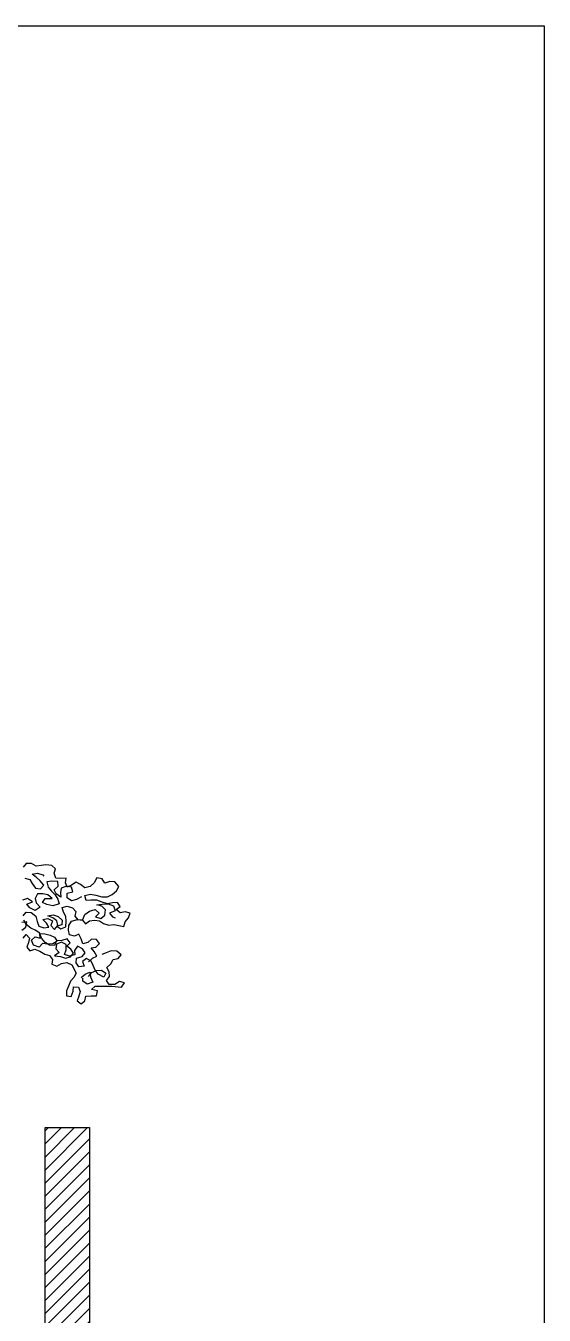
# Model space of a CAD drawing. Header units: inches. Extents: x 295786 to 300745, y 68261 to 70432.
# Drawn here: x 296691.7 to 296762, y 70257.5 to 70432.3 of the extents above; entities that cross this region are included whole.
import ezdxf

# ---------------------------------------------------------------- set-up
doc = ezdxf.new("R2010")
doc.units = ezdxf.units.IN
doc.header["$MEASUREMENT"] = 0
for name, color, linetype in [('Kerb Hatch', 9, 'Continuous'), ('new line', 2, 'Continuous'), ('Tree', 102, 'Continuous')]:
    doc.layers.add(name, color=color, linetype=linetype)

# ---------------------------------------------------------------- blocks, each defined once
blk = doc.blocks.new('T2')
at = {"layer": 'Tree'}
for p, q in [((-57.04, 219.86), (-56.61, 221.05)), ((-56.93, 222.14), (-56.06, 222.94)), ((-56.61, 221.05), (-56.93, 222.14)), ((-56.06, 222.94), (-54.66, 223.04)), ((-54.66, 223.04), (-53.46, 222.94)), ((-53.9, 220.65), (-54.12, 220.35)), ((-52.6, 221.05), (-53.9, 220.65)), ((-53.46, 222.94), (-52.27, 222.74)), ((-51.3, 220.85), (-52.6, 221.05)), ((-52.28, 220.15), (-51.3, 220.85)), ((-52.27, 222.74), (-51.19, 223.43)), ((-51.19, 223.43), (-49.89, 223.43)), ((-49.89, 223.43), (-49.13, 222.53)), ((-72.21, 217.89), (-71.23, 218.98)), ((-71.67, 216.8), (-72.21, 217.89)), ((-71.23, 218.98), (-70.04, 219.08)), ((-70.04, 219.08), (-68.85, 218.68)), ((-68.85, 218.68), (-68.2, 219.67)), ((-68.2, 219.67), (-66.9, 219.97)), ((-66.9, 219.97), (-66.25, 218.78)), ((-66.25, 218.78), (-65.27, 217.88)), ((-65.27, 217.88), (-63.98, 217.58)), ((-63.98, 217.58), (-63, 218.38)), ((-63, 218.38), (-61.92, 218.87)), ((-61.92, 218.87), (-60.83, 218.18)), ((-61.16, 216.59), (-60.83, 217.68)), ((-60.83, 218.18), (-59.75, 217.68)), ((-60.83, 217.68), (-59.64, 217.98)), ((-59.75, 217.68), (-59.32, 218.77)), ((-59.64, 217.98), (-58.34, 217.48)), ((-59.32, 218.77), (-59.53, 219.86)), ((-59.53, 219.86), (-58.23, 219.76)), ((-58.34, 217.48), (-58.13, 216.39)), ((-58.23, 219.76), (-57.04, 219.86)), ((-57.59, 217.98), (-57.48, 219.07)), ((-56.61, 217.08), (-57.59, 217.98)), ((-57.48, 219.07), (-56.07, 219.17)), ((-56.07, 219.17), (-54.88, 218.97)), ((-55.2, 217.68), (-55.96, 216.78)), ((-54.88, 218.97), (-55.2, 217.68)), ((-54.12, 218.17), (-53.25, 219.26)), ((-53.36, 217.28), (-54.12, 218.17)), ((-52.17, 217.47), (-53.36, 217.28)), ((-53.25, 219.26), (-52.28, 220.15)), ((-51.3, 218.57), (-52.17, 217.47)), ((-50.76, 219.56), (-51.3, 218.57)), ((-49.57, 219.85), (-50.76, 219.56)), ((-70.58, 215.9), (-71.67, 216.8)), ((-69.5, 215.4), (-70.58, 215.9)), ((-68.09, 215.4), (-69.5, 215.4)), ((-68.2, 214.11), (-66.9, 214.61)), ((-66.68, 215.8), (-68.09, 215.4)), ((-66.9, 214.61), (-65.49, 214.61)), ((-65.38, 216), (-66.68, 215.8)), ((-65.49, 214.61), (-64.3, 214.51)), ((-63.98, 215.7), (-65.38, 216)), ((-64.3, 214.51), (-63.98, 215.7)), ((-63.22, 215.4), (-62.03, 214.7)), ((-62.03, 214.7), (-60.84, 214.4)), ((-59.75, 216.29), (-61.16, 216.59)), ((-60.84, 214.4), (-59.75, 215.1)), ((-59.75, 215.1), (-59.75, 216.29)), ((-58.13, 216.39), (-58.24, 215.3)), ((-58.24, 215.3), (-57.15, 216.09)), ((-57.48, 214.8), (-57.81, 213.71)), ((-56.83, 215.89), (-57.48, 214.8)), ((-57.15, 216.09), (-56.61, 217.08)), ((-55.96, 216.78), (-56.83, 215.89)), ((-56.18, 215), (-55.1, 215.89)), ((-54.45, 214.99), (-56.18, 215)), ((-55.1, 215.89), (-53.9, 216.09)), ((-53.8, 214), (-54.45, 214.99)), ((-53.9, 216.09), (-52.61, 216.08)), ((-52.61, 216.08), (-52.06, 214.99)), ((-52.06, 214.99), (-52.28, 213.9)), ((-51.42, 214.2), (-50.22, 214.99)), ((-50.01, 213.6), (-51.42, 214.2)), ((-50.22, 214.99), (-49.03, 214.59)), ((-74.92, 211.44), (-73.73, 211.73)), ((-74.49, 210.34), (-74.92, 211.44)), ((-73.73, 211.73), (-72.54, 211.53)), ((-72.54, 213.02), (-71.89, 214.02)), ((-71.56, 212.33), (-72.54, 213.02)), ((-72.54, 211.53), (-71.56, 212.33)), ((-71.89, 214.02), (-70.69, 213.92)), ((-70.91, 213.22), (-71.35, 212.03)), ((-71.35, 212.03), (-69.94, 211.43)), ((-69.61, 213.72), (-70.91, 213.22)), ((-69.94, 211.43), (-70.7, 210.54)), ((-70.69, 213.92), (-69.5, 213.72)), ((-68.2, 213.62), (-69.61, 213.72)), ((-69.5, 213.72), (-68.2, 214.11)), ((-68.96, 212.23), (-68.1, 213.12)), ((-68.86, 210.94), (-68.96, 212.23)), ((-66.9, 213.42), (-68.2, 213.62)), ((-68.1, 213.12), (-66.9, 213.42)), ((-66.47, 212.32), (-67.45, 211.43)), ((-67.45, 211.43), (-66.58, 210.54)), ((-65.17, 211.93), (-66.47, 212.32)), ((-63.98, 211.13), (-65.17, 211.93)), ((-63.55, 209.94), (-63.98, 211.13)), ((-61.06, 212.72), (-61.82, 211.82)), ((-61.82, 211.82), (-61.6, 210.73)), ((-59.76, 213.11), (-61.06, 212.72)), ((-58.56, 212.81), (-59.76, 213.11)), ((-59.43, 210.63), (-58.89, 211.72)), ((-58.89, 211.72), (-58.56, 212.81)), ((-57.81, 213.71), (-56.29, 213.21)), ((-56.29, 213.21), (-54.88, 213.51)), ((-54.88, 213.51), (-53.8, 214)), ((-52.28, 213.9), (-53.26, 212.91)), ((-53.26, 212.91), (-52.07, 212.11)), ((-51.09, 211.62), (-52.18, 210.72)), ((-52.07, 212.11), (-50.77, 212.71)), ((-49.9, 211.71), (-51.09, 211.62)), ((-50.77, 212.71), (-50.01, 213.6)), ((-49.14, 210.82), (-49.9, 211.71)), ((-73.73, 209.35), (-74.49, 210.34)), ((-73.41, 208.26), (-73.73, 209.35)), ((-72.22, 208.46), (-73.41, 208.26)), ((-71.02, 208.75), (-72.22, 208.46)), ((-70.7, 210.54), (-71.35, 210.34)), ((-69.83, 208.55), (-71.02, 208.75)), ((-68.53, 208.95), (-69.83, 208.55)), ((-67.88, 210.14), (-68.86, 210.94)), ((-67.56, 209.64), (-68.53, 208.95)), ((-66.58, 210.54), (-67.88, 210.14)), ((-66.37, 209.74), (-67.56, 209.64)), ((-65.17, 209.64), (-66.37, 209.74)), ((-64.2, 208.85), (-65.17, 209.64)), ((-63.44, 209.74), (-64.2, 208.85)), ((-62.36, 209.84), (-63.55, 209.94)), ((-62.25, 209.94), (-63.44, 209.74)), ((-61.6, 210.73), (-62.36, 209.84)), ((-60.84, 209.54), (-62.25, 209.94)), ((-60.19, 208.45), (-60.84, 209.54)), ((-60.09, 207.35), (-60.19, 208.45)), ((-59.54, 209.54), (-59.43, 210.63)), ((-59.44, 208.15), (-59.54, 209.54)), ((-58.25, 207.65), (-59.44, 208.15)), ((-57.59, 210.63), (-58.57, 209.74)), ((-58.57, 209.74), (-58.46, 208.64)), ((-58.46, 208.64), (-57.27, 208.34)), ((-57.27, 208.34), (-58.25, 207.65)), ((-56.4, 211.02), (-57.59, 210.63)), ((-57.49, 208.44), (-57.27, 209.64)), ((-56.73, 207.55), (-57.49, 208.44)), ((-57.27, 209.64), (-56.29, 210.33)), ((-55.86, 208.44), (-56.73, 207.55)), ((-55.1, 210.83), (-56.4, 211.02)), ((-56.29, 210.33), (-55.1, 210.83)), ((-55.1, 210.13), (-56.19, 209.63)), ((-56.19, 209.63), (-55.86, 208.44)), ((-55.32, 208.05), (-54.78, 209.04)), ((-54.13, 207.95), (-55.32, 208.05)), ((-53.91, 209.93), (-55.1, 210.13)), ((-54.78, 209.04), (-53.91, 209.93)), ((-52.94, 208.34), (-54.13, 207.95)), ((-52.5, 209.43), (-52.94, 208.34)), ((-52.18, 210.72), (-52.5, 209.43)), ((-50.99, 207.84), (-49.9, 208.74)), ((-49.8, 208.04), (-50.01, 209.33)), ((-50.01, 209.33), (-48.82, 209.23)), ((-49.9, 208.74), (-49.36, 209.73)), ((-48.82, 207.35), (-49.8, 208.04)), ((-67.56, 204.18), (-66.8, 205.08)), ((-66.8, 205.08), (-65.61, 205.18)), ((-65.61, 205.18), (-64.75, 204.38)), ((-63.56, 204.08), (-63.12, 205.27)), ((-63.12, 205.27), (-62.58, 206.36)), ((-62.58, 206.36), (-61.5, 205.87)), ((-61.5, 205.87), (-60.3, 206.26)), ((-60.52, 204.28), (-59.76, 205.27)), ((-60.3, 206.26), (-60.09, 207.35)), ((-59.76, 205.27), (-58.46, 204.87)), ((-58.46, 204.87), (-57.17, 204.77)), ((-56.73, 205.66), (-57.38, 204.67)), ((-55.65, 206.16), (-56.73, 205.66)), ((-54.35, 206.46), (-55.65, 206.16)), ((-54.46, 204.37), (-53.59, 205.46)), ((-53.16, 206.55), (-54.35, 206.46)), ((-53.59, 205.46), (-53.16, 206.55)), ((-53.27, 205.46), (-53.16, 206.65)), ((-52.07, 205.76), (-53.27, 205.46)), ((-53.16, 206.65), (-52.07, 207.35)), ((-52.07, 207.35), (-50.99, 207.84)), ((-51.21, 204.96), (-52.07, 205.76)), ((-51.64, 203.77), (-51.21, 204.96)), ((-49.91, 206.35), (-50.67, 205.46)), ((-50.67, 205.46), (-50.45, 204.37)), ((-49.15, 205.46), (-49.91, 206.35)), ((-72.76, 201.41), (-71.68, 202.3)), ((-71.68, 202.3), (-70.38, 202.4)), ((-70.38, 202.4), (-69.19, 201.9)), ((-69.19, 201.9), (-68.11, 201.5)), ((-66.7, 203.29), (-67.56, 204.18)), ((-66.92, 201.11), (-66.27, 202.2)), ((-65.51, 203.09), (-66.7, 203.29)), ((-66.27, 202.2), (-65.51, 203.09)), ((-64.75, 204.38), (-63.56, 204.08)), ((-64.1, 201.9), (-63.45, 202.89)), ((-63.34, 201), (-64.1, 201.9)), ((-63.45, 202.89), (-62.26, 203.48)), ((-62.26, 203.48), (-61.5, 202.49)), ((-61.5, 202.49), (-61.61, 201.4)), ((-61.28, 201.8), (-60.63, 202.79)), ((-60.53, 200.9), (-61.28, 201.8)), ((-60.63, 202.79), (-59.66, 203.48)), ((-59.66, 203.48), (-60.52, 204.28)), ((-59.55, 203.88), (-58.36, 204.47)), ((-59.55, 202.59), (-59.55, 203.88)), ((-59.12, 201.5), (-59.55, 202.59)), ((-58.36, 204.47), (-57.17, 203.98)), ((-57.06, 202.88), (-57.82, 201.99)), ((-57.82, 201.99), (-56.74, 201.2)), ((-57.38, 204.67), (-56.3, 204.08)), ((-57.17, 204.77), (-56.73, 203.68)), ((-57.17, 203.98), (-57.06, 202.88)), ((-56.73, 203.68), (-55.54, 203.78)), ((-56.3, 204.08), (-55, 203.97)), ((-55.54, 203.78), (-54.46, 204.37)), ((-55, 203.97), (-53.81, 204.17)), ((-53.16, 202.29), (-54.35, 201.59)), ((-53.81, 204.17), (-53.05, 203.28)), ((-51.97, 202.78), (-53.16, 202.29)), ((-53.05, 203.28), (-51.64, 203.77)), ((-50.78, 202.38), (-51.97, 202.78)), ((-50.02, 203.28), (-50.78, 202.38)), ((-50.45, 204.37), (-50.02, 203.28)), ((-72.01, 200.51), (-72.76, 201.41)), ((-70.82, 200.31), (-72.01, 200.51)), ((-70.28, 199.22), (-70.82, 200.31)), ((-69.3, 198.33), (-70.28, 199.22)), ((-65.83, 200.61), (-66.92, 201.11)), ((-66.49, 197.73), (-66.05, 198.82)), ((-66.05, 198.82), (-65.51, 199.91)), ((-64.86, 199.71), (-65.83, 200.61)), ((-65.51, 199.91), (-64.43, 200.51)), ((-64.43, 200.51), (-63.45, 199.81)), ((-63.45, 199.81), (-63.89, 198.72)), ((-63.89, 198.72), (-62.59, 198.52)), ((-62.04, 200.61), (-63.34, 201)), ((-62.59, 198.52), (-61.94, 199.51)), ((-61.94, 199.51), (-62.04, 200.61)), ((-60.85, 199.02), (-61.94, 197.03)), ((-61.61, 201.4), (-60.31, 201.1)), ((-59.66, 199.61), (-60.85, 199.02)), ((-59.34, 200.6), (-60.53, 200.9)), ((-60.31, 201.1), (-59.12, 201.5)), ((-58.36, 199.31), (-59.66, 199.61)), ((-58.14, 201), (-59.34, 200.6)), ((-57.28, 198.72), (-58.36, 199.31)), ((-56.74, 201.2), (-58.14, 201)), ((-56.09, 199.21), (-57.28, 198.72)), ((-55.54, 201.29), (-56.19, 200.3)), ((-56.19, 200.3), (-56.09, 199.21)), ((-54.35, 201.59), (-55.54, 201.29)), ((-69.95, 196.24), (-69.84, 197.34)), ((-69.2, 195.25), (-69.95, 196.24)), ((-69.84, 197.34), (-69.3, 198.33)), ((-68, 197.73), (-69.09, 197.04)), ((-69.09, 197.04), (-68.55, 196.04)), ((-68.55, 196.04), (-67.25, 196.74)), ((-66.81, 197.63), (-68, 197.73)), ((-67.25, 196.74), (-66.49, 197.73)), ((-65.73, 197.13), (-66.81, 197.63)), ((-65.4, 196.14), (-65.95, 194.85)), ((-64.86, 196.24), (-65.73, 197.13)), ((-65.19, 197.23), (-65.4, 196.14)), ((-64.1, 196.74), (-65.19, 197.23)), ((-63.13, 195.94), (-64.1, 196.74)), ((-63.56, 195.05), (-63.56, 195.84)), ((-61.94, 197.03), (-61.4, 195.94)), ((-61.4, 195.94), (-60.53, 195.04)), ((-73.53, 194.66), (-72.34, 194.96)), ((-72.88, 193.66), (-73.53, 194.66)), ((-70.5, 193.86), (-72.88, 193.66)), ((-72.34, 194.96), (-71.25, 194.26)), ((-71.25, 194.26), (-69.85, 194.26)), ((-66.49, 193.86), (-70.5, 193.86)), ((-69.85, 194.26), (-69.2, 195.25)), ((-67.03, 192.77), (-65.62, 193.06)), ((-66.82, 191.58), (-67.03, 192.77)), ((-65.62, 193.06), (-66.49, 193.86)), ((-65.95, 194.85), (-64.54, 194.35)), ((-64.54, 194.35), (-63.56, 195.05)), ((-62.48, 193.66), (-62.92, 192.56)), ((-62.92, 192.56), (-62.59, 191.47)), ((-61.29, 193.75), (-62.48, 193.66)), ((-61.18, 192.66), (-61.29, 193.75)), ((-60.75, 191.37), (-61.18, 192.66)), ((-60.53, 195.04), (-60.1, 193.85)), ((-60.1, 193.85), (-59.56, 192.76)), ((-59.56, 192.76), (-59.56, 191.57)), ((-65.52, 191.57), (-66.82, 191.58)), ((-64.22, 191.47), (-65.52, 191.57)), ((-64, 190.38), (-64.22, 191.47)), ((-63.14, 189.59), (-64, 190.38)), ((-62.16, 190.38), (-63.14, 189.59)), ((-62.59, 191.47), (-62.16, 190.38)), ((-59.56, 191.57), (-60.75, 191.37))]:
    blk.add_line(p, q, dxfattribs=at)

msp = doc.modelspace()

# ---------------------------------------------------------------- hatches: boundary and pattern name
at = {"layer": 'Kerb Hatch'}
h = msp.add_hatch(dxfattribs=at)
h.set_pattern_fill('LINE', color=256, scale=10, angle=45, style=0)
h.set_pattern_definition([(45, (296700.3002, 70200.0541), (-0.883883, 0.883883), [])])
h.paths.add_polyline_path([(296694.30024914, 70282.89263964), (296700.30024914, 70282.89263964), (296700.30024914, 70170.64028234), (296694.30024914, 70170.64028234)])

# ---------------------------------------------------------------- linework, layer by layer
at = {"layer": 'Defpoints'}
msp.add_lwpolyline([(295786.42355002, 70432.25048041), (296761.97236202, 70432.25048041), (296761.97236202, 70035.51900521), (295786.42355002, 70035.51900521)], close=True, dxfattribs=at)
at = {"layer": 'new line'}
msp.add_lwpolyline([(296700.30024914, 70170.64028234), (296694.30024914, 70170.64028234), (296694.30024914, 70282.89263964), (296700.30024914, 70282.89263964)], close=True, dxfattribs=at)

# ---------------------------------------------------------------- block references
at = {"layer": 'Tree', "xscale": -0.5632000000000001, "yscale": 0.5632000000000001, "zscale": 0.5632000000000001}
msp.add_blockref('T2', (296663.61716264, 70192.87553544), dxfattribs=at)

doc.saveas('drawing.dxf')
